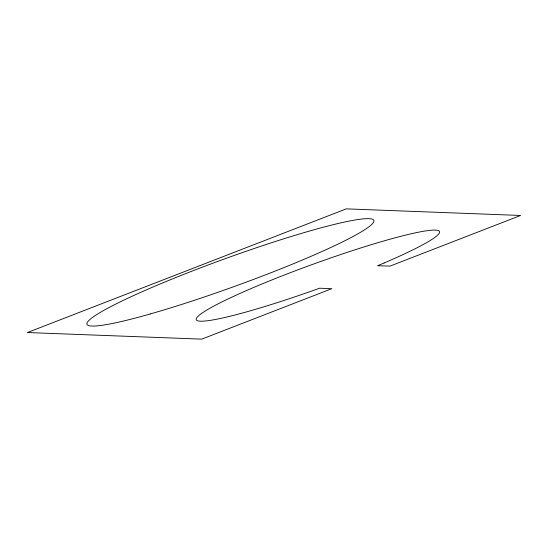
<?xml version="1.0" encoding="UTF-8"?>
<svg xmlns="http://www.w3.org/2000/svg" width="548" height="548" viewBox="0 0 548 548"><rect width="100%" height="100%" fill="white"/><g stroke="black" fill="none" stroke-linecap="round" stroke-linejoin="round"><path stroke-width="0.82" d="M384.1 262.999L377.545 265.753L390.06 266.095L520.6 215.467L346.281 208.863L27.4 332.533L201.719 339.137L331.828 288.68L319.614 288.214A129.362 12.399 -19.9 0 1 202.431 312.846A129.362 12.399 -19.9 0 1 392.395 238.544A129.362 12.399 -19.9 0 1 384.1 262.999M150.179 313.977A152.522 14.618 -19.9 0 0 373.572 222.152A152.522 14.618 -19.9 0 0 167.51 280.919A152.522 14.618 -19.9 0 0 150.179 313.977"/></g></svg>
